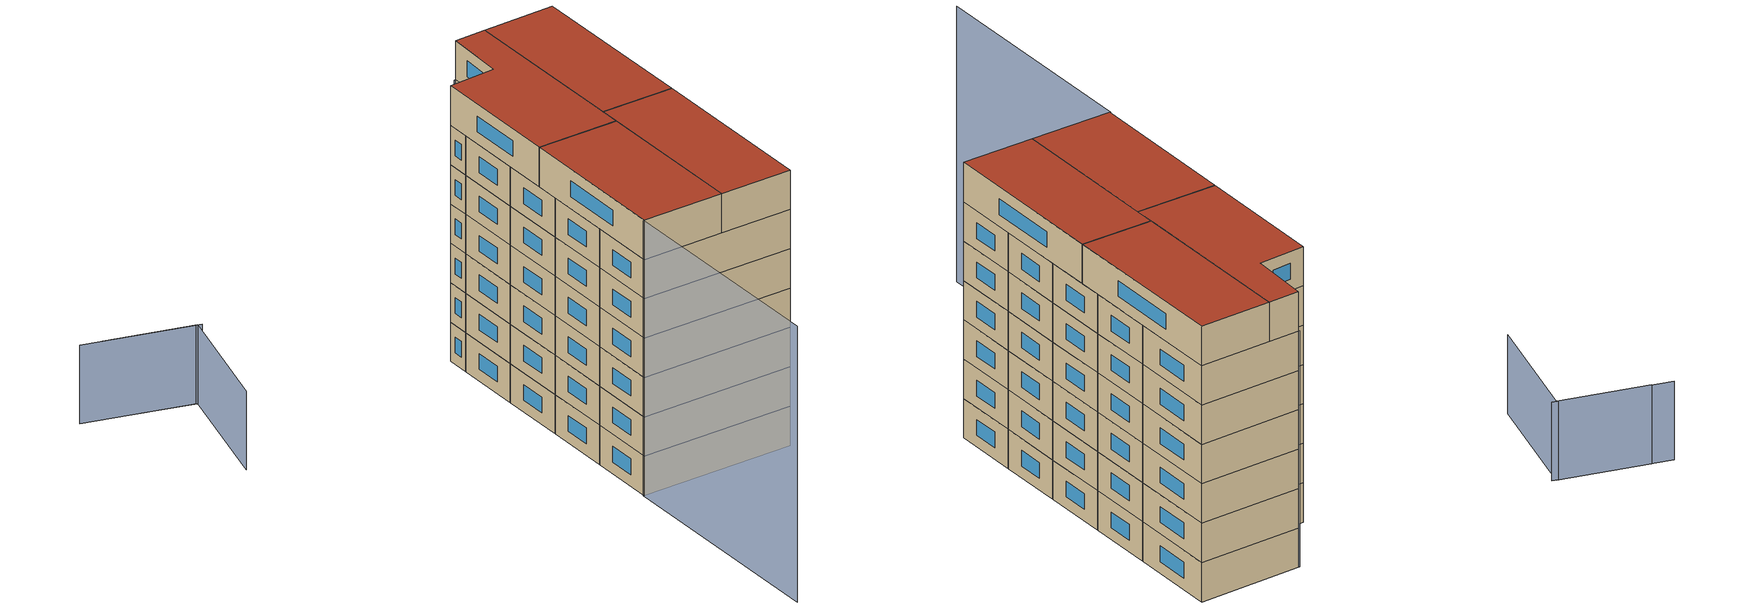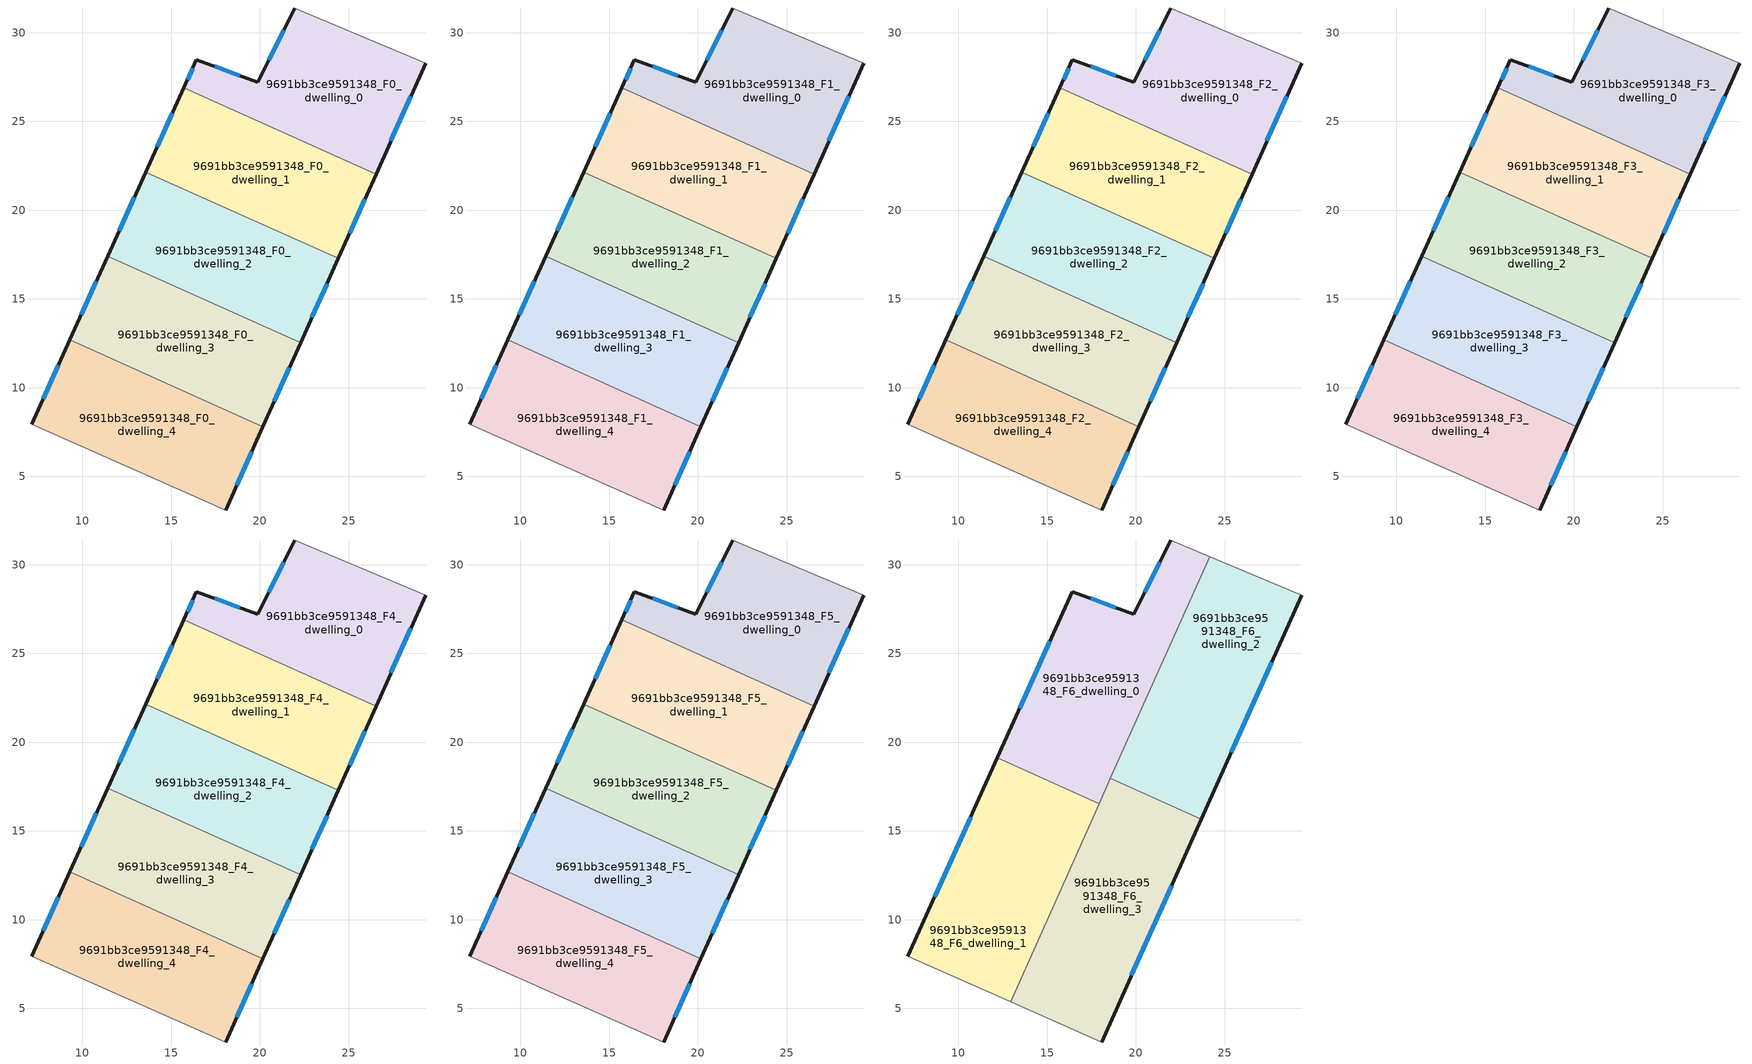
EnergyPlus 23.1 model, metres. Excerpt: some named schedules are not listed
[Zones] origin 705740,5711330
9691bb3ce9591348_F0_dwelling_0
 floor ground (EU_floor_Construction): 29.34,28.28 26.54,22.03 15.7,26.88 16.43,28.48 19.89,27.2 21.95,31.39 z0
 wall outside (EU_wall_Construction): 26.54,22.03 29.34,28.28 / 21.95,31.39 19.89,27.2 16.43,28.48 15.7,26.88 z0:3
 wall adiabatic (EU_wall_Construction): 29.34,28.28 21.95,31.39 z0:3
 wall to 9691bb3ce9591348_F0_dwelling_1 (EU_wall_Construction): 15.7,26.88 26.54,22.03 z0:3
 window (EU_Window_Construction): 27.38,23.9 28.5,26.41 / 16.21,28 15.92,27.36 / 18.85,27.58 17.46,28.1 / 21.33,30.13 20.51,28.45 z0.9:2.1
9691bb3ce9591348_F0_dwelling_1
 floor ground (EU_floor_Construction): 26.54,22.03 24.41,17.28 13.56,22.14 15.7,26.88 z0
 wall outside (EU_wall_Construction): 15.7,26.88 13.56,22.14 / 24.41,17.28 26.54,22.03 z0:3
 wall to 9691bb3ce9591348_F0_dwelling_2 (EU_wall_Construction): 13.56,22.14 24.41,17.28 z0:3
 window (EU_Window_Construction): 15.06,25.46 14.2,23.56 / 25.05,18.7 25.9,20.61 z0.9:2.1
9691bb3ce9591348_F0_dwelling_2
 floor ground (EU_floor_Construction): 24.41,17.28 22.29,12.55 11.43,17.41 13.56,22.14 z0
 wall outside (EU_wall_Construction): 13.56,22.14 11.43,17.41 / 22.29,12.55 24.41,17.28 z0:3
 wall to 9691bb3ce9591348_F0_dwelling_3 (EU_wall_Construction): 11.43,17.41 22.29,12.55 z0:3
 window (EU_Window_Construction): 12.92,20.73 12.07,18.83 / 22.93,13.96 23.78,15.87 z0.9:2.1
9691bb3ce9591348_F0_dwelling_3
 floor ground (EU_floor_Construction): 22.29,12.55 20.17,7.81 9.29,12.69 11.43,17.41 z0
 wall outside (EU_wall_Construction): 11.43,17.41 9.29,12.69 / 20.17,7.81 22.29,12.55 z0:3
 wall to 9691bb3ce9591348_F0_dwelling_4 (EU_wall_Construction): 9.29,12.69 20.17,7.81 z0:3
 window (EU_Window_Construction): 10.79,16 9.93,14.1 / 20.81,9.23 21.66,11.13 z0.9:2.1
9691bb3ce9591348_F0_dwelling_4
 floor ground (EU_floor_Construction): 20.17,7.81 18.07,3.11 7.15,7.95 9.29,12.69 z0
 wall outside (EU_wall_Construction): 18.07,3.11 20.17,7.81 / 9.29,12.69 7.15,7.95 z0:3
 wall adiabatic (EU_wall_Construction): 7.15,7.95 18.07,3.11 z0:3
 window (EU_Window_Construction): 18.7,4.52 19.54,6.41 / 8.65,11.27 7.79,9.37 z0.9:2.1
9691bb3ce9591348_F1_dwelling_0
 floor to 9691bb3ce9591348_F0_dwelling_0 (EU_floor_Construction): 29.34,28.28 26.54,22.03 15.7,26.88 16.43,28.48 19.89,27.2 21.95,31.39 z3
 wall outside (EU_wall_Construction): 26.54,22.03 29.34,28.28 / 21.95,31.39 19.89,27.2 16.43,28.48 15.7,26.88 z3:6
 wall adiabatic (EU_wall_Construction): 29.34,28.28 21.95,31.39 z3:6
 wall to 9691bb3ce9591348_F1_dwelling_1 (EU_wall_Construction): 15.7,26.88 26.54,22.03 z3:6
 window (EU_Window_Construction): 27.38,23.9 28.5,26.41 / 16.21,28 15.92,27.36 / 18.85,27.58 17.46,28.1 / 21.33,30.13 20.51,28.45 z3.9:5.1
9691bb3ce9591348_F1_dwelling_1
 floor to 9691bb3ce9591348_F0_dwelling_1 (EU_floor_Construction): 26.54,22.03 24.41,17.28 13.56,22.14 15.7,26.88 z3
 wall outside (EU_wall_Construction): 15.7,26.88 13.56,22.14 / 24.41,17.28 26.54,22.03 z3:6
 wall to 9691bb3ce9591348_F1_dwelling_2 (EU_wall_Construction): 13.56,22.14 24.41,17.28 z3:6
 window (EU_Window_Construction): 15.06,25.46 14.2,23.56 / 25.05,18.7 25.9,20.61 z3.9:5.1
9691bb3ce9591348_F1_dwelling_2
 floor to 9691bb3ce9591348_F0_dwelling_2 (EU_floor_Construction): 24.41,17.28 22.29,12.55 11.43,17.41 13.56,22.14 z3
 wall outside (EU_wall_Construction): 13.56,22.14 11.43,17.41 / 22.29,12.55 24.41,17.28 z3:6
 wall to 9691bb3ce9591348_F1_dwelling_3 (EU_wall_Construction): 11.43,17.41 22.29,12.55 z3:6
 window (EU_Window_Construction): 12.92,20.73 12.07,18.83 / 22.93,13.96 23.78,15.87 z3.9:5.1
9691bb3ce9591348_F1_dwelling_3
 floor to 9691bb3ce9591348_F0_dwelling_3 (EU_floor_Construction): 22.29,12.55 20.17,7.81 9.29,12.69 11.43,17.41 z3
 wall outside (EU_wall_Construction): 11.43,17.41 9.29,12.69 / 20.17,7.81 22.29,12.55 z3:6
 wall to 9691bb3ce9591348_F1_dwelling_4 (EU_wall_Construction): 9.29,12.69 20.17,7.81 z3:6
 window (EU_Window_Construction): 10.79,16 9.93,14.1 / 20.81,9.23 21.66,11.13 z3.9:5.1
9691bb3ce9591348_F1_dwelling_4
 floor to 9691bb3ce9591348_F0_dwelling_4 (EU_floor_Construction): 20.17,7.81 18.07,3.11 7.15,7.95 9.29,12.69 z3
 wall outside (EU_wall_Construction): 18.07,3.11 20.17,7.81 / 9.29,12.69 7.15,7.95 z3:6
 wall adiabatic (EU_wall_Construction): 7.15,7.95 18.07,3.11 z3:6
 window (EU_Window_Construction): 18.7,4.52 19.54,6.41 / 8.65,11.27 7.79,9.37 z3.9:5.1
9691bb3ce9591348_F2_dwelling_0
 floor to 9691bb3ce9591348_F1_dwelling_0 (EU_floor_Construction): 29.34,28.28 26.54,22.03 15.7,26.88 16.43,28.48 19.89,27.2 21.95,31.39 z6
 wall outside (EU_wall_Construction): 26.54,22.03 29.34,28.28 / 21.95,31.39 19.89,27.2 16.43,28.48 15.7,26.88 z6:9
 wall adiabatic (EU_wall_Construction): 29.34,28.28 21.95,31.39 z6:9
 wall to 9691bb3ce9591348_F2_dwelling_1 (EU_wall_Construction): 15.7,26.88 26.54,22.03 z6:9
 window (EU_Window_Construction): 27.38,23.9 28.5,26.41 / 16.21,28 15.92,27.36 / 18.85,27.58 17.46,28.1 / 21.33,30.13 20.51,28.45 z6.9:8.1
9691bb3ce9591348_F2_dwelling_1
 floor to 9691bb3ce9591348_F1_dwelling_1 (EU_floor_Construction): 26.54,22.03 24.41,17.28 13.56,22.14 15.7,26.88 z6
 wall outside (EU_wall_Construction): 15.7,26.88 13.56,22.14 / 24.41,17.28 26.54,22.03 z6:9
 wall to 9691bb3ce9591348_F2_dwelling_2 (EU_wall_Construction): 13.56,22.14 24.41,17.28 z6:9
 window (EU_Window_Construction): 15.06,25.46 14.2,23.56 / 25.05,18.7 25.9,20.61 z6.9:8.1
9691bb3ce9591348_F2_dwelling_2
 floor to 9691bb3ce9591348_F1_dwelling_2 (EU_floor_Construction): 24.41,17.28 22.29,12.55 11.43,17.41 13.56,22.14 z6
 wall outside (EU_wall_Construction): 13.56,22.14 11.43,17.41 / 22.29,12.55 24.41,17.28 z6:9
 wall to 9691bb3ce9591348_F2_dwelling_3 (EU_wall_Construction): 11.43,17.41 22.29,12.55 z6:9
 window (EU_Window_Construction): 12.92,20.73 12.07,18.83 / 22.93,13.96 23.78,15.87 z6.9:8.1
9691bb3ce9591348_F2_dwelling_3
 floor to 9691bb3ce9591348_F1_dwelling_3 (EU_floor_Construction): 22.29,12.55 20.17,7.81 9.29,12.69 11.43,17.41 z6
 wall outside (EU_wall_Construction): 11.43,17.41 9.29,12.69 / 20.17,7.81 22.29,12.55 z6:9
 wall to 9691bb3ce9591348_F2_dwelling_4 (EU_wall_Construction): 9.29,12.69 20.17,7.81 z6:9
 window (EU_Window_Construction): 10.79,16 9.93,14.1 / 20.81,9.23 21.66,11.13 z6.9:8.1
9691bb3ce9591348_F2_dwelling_4
 floor to 9691bb3ce9591348_F1_dwelling_4 (EU_floor_Construction): 20.17,7.81 18.07,3.11 7.15,7.95 9.29,12.69 z6
 wall outside (EU_wall_Construction): 18.07,3.11 20.17,7.81 / 9.29,12.69 7.15,7.95 z6:9
 wall adiabatic (EU_wall_Construction): 7.15,7.95 18.07,3.11 z6:9
 window (EU_Window_Construction): 18.7,4.52 19.54,6.41 / 8.65,11.27 7.79,9.37 z6.9:8.1
9691bb3ce9591348_F3_dwelling_0
 floor to 9691bb3ce9591348_F2_dwelling_0 (EU_floor_Construction): 29.34,28.28 26.54,22.03 15.7,26.88 16.43,28.48 19.89,27.2 21.95,31.39 z9
 wall outside (EU_wall_Construction): 26.54,22.03 29.34,28.28 / 21.95,31.39 19.89,27.2 16.43,28.48 15.7,26.88 z9:12
 wall adiabatic (EU_wall_Construction): 29.34,28.28 21.95,31.39 z9:12
 wall to 9691bb3ce9591348_F3_dwelling_1 (EU_wall_Construction): 15.7,26.88 26.54,22.03 z9:12
 window (EU_Window_Construction): 27.38,23.9 28.5,26.41 / 16.21,28 15.92,27.36 / 18.85,27.58 17.46,28.1 / 21.33,30.13 20.51,28.45 z9.9:11.1
9691bb3ce9591348_F3_dwelling_1
 floor to 9691bb3ce9591348_F2_dwelling_1 (EU_floor_Construction): 26.54,22.03 24.41,17.28 13.56,22.14 15.7,26.88 z9
 wall outside (EU_wall_Construction): 15.7,26.88 13.56,22.14 / 24.41,17.28 26.54,22.03 z9:12
 wall to 9691bb3ce9591348_F3_dwelling_2 (EU_wall_Construction): 13.56,22.14 24.41,17.28 z9:12
 window (EU_Window_Construction): 15.06,25.46 14.2,23.56 / 25.05,18.7 25.9,20.61 z9.9:11.1
9691bb3ce9591348_F3_dwelling_2
 floor to 9691bb3ce9591348_F2_dwelling_2 (EU_floor_Construction): 24.41,17.28 22.29,12.55 11.43,17.41 13.56,22.14 z9
 wall outside (EU_wall_Construction): 13.56,22.14 11.43,17.41 / 22.29,12.55 24.41,17.28 z9:12
 wall to 9691bb3ce9591348_F3_dwelling_3 (EU_wall_Construction): 11.43,17.41 22.29,12.55 z9:12
 window (EU_Window_Construction): 12.92,20.73 12.07,18.83 / 22.93,13.96 23.78,15.87 z9.9:11.1
9691bb3ce9591348_F3_dwelling_3
 floor to 9691bb3ce9591348_F2_dwelling_3 (EU_floor_Construction): 22.29,12.55 20.17,7.81 9.29,12.69 11.43,17.41 z9
 wall outside (EU_wall_Construction): 11.43,17.41 9.29,12.69 / 20.17,7.81 22.29,12.55 z9:12
 wall to 9691bb3ce9591348_F3_dwelling_4 (EU_wall_Construction): 9.29,12.69 20.17,7.81 z9:12
 window (EU_Window_Construction): 10.79,16 9.93,14.1 / 20.81,9.23 21.66,11.13 z9.9:11.1
9691bb3ce9591348_F3_dwelling_4
 floor to 9691bb3ce9591348_F2_dwelling_4 (EU_floor_Construction): 20.17,7.81 18.07,3.11 7.15,7.95 9.29,12.69 z9
 wall outside (EU_wall_Construction): 18.07,3.11 20.17,7.81 / 9.29,12.69 7.15,7.95 z9:12
 wall adiabatic (EU_wall_Construction): 7.15,7.95 18.07,3.11 z9:12
 window (EU_Window_Construction): 18.7,4.52 19.54,6.41 / 8.65,11.27 7.79,9.37 z9.9:11.1
9691bb3ce9591348_F4_dwelling_0
 floor to 9691bb3ce9591348_F3_dwelling_0 (EU_floor_Construction): 29.34,28.28 26.54,22.03 15.7,26.88 16.43,28.48 19.89,27.2 21.95,31.39 z12
 wall outside (EU_wall_Construction): 26.54,22.03 29.34,28.28 / 21.95,31.39 19.89,27.2 16.43,28.48 15.7,26.88 z12:15
 wall adiabatic (EU_wall_Construction): 29.34,28.28 21.95,31.39 z12:15
 wall to 9691bb3ce9591348_F4_dwelling_1 (EU_wall_Construction): 15.7,26.88 26.54,22.03 z12:15
 window (EU_Window_Construction): 27.38,23.9 28.5,26.41 / 16.21,28 15.92,27.36 / 18.85,27.58 17.46,28.1 / 21.33,30.13 20.51,28.45 z12.9:14.1
9691bb3ce9591348_F4_dwelling_1
 floor to 9691bb3ce9591348_F3_dwelling_1 (EU_floor_Construction): 26.54,22.03 24.41,17.28 13.56,22.14 15.7,26.88 z12
 wall outside (EU_wall_Construction): 15.7,26.88 13.56,22.14 / 24.41,17.28 26.54,22.03 z12:15
 wall to 9691bb3ce9591348_F4_dwelling_2 (EU_wall_Construction): 13.56,22.14 24.41,17.28 z12:15
 window (EU_Window_Construction): 15.06,25.46 14.2,23.56 / 25.05,18.7 25.9,20.61 z12.9:14.1
9691bb3ce9591348_F4_dwelling_2
 floor to 9691bb3ce9591348_F3_dwelling_2 (EU_floor_Construction): 24.41,17.28 22.29,12.55 11.43,17.41 13.56,22.14 z12
 wall outside (EU_wall_Construction): 13.56,22.14 11.43,17.41 / 22.29,12.55 24.41,17.28 z12:15
 wall to 9691bb3ce9591348_F4_dwelling_3 (EU_wall_Construction): 11.43,17.41 22.29,12.55 z12:15
 window (EU_Window_Construction): 12.92,20.73 12.07,18.83 / 22.93,13.96 23.78,15.87 z12.9:14.1
9691bb3ce9591348_F4_dwelling_3
 floor to 9691bb3ce9591348_F3_dwelling_3 (EU_floor_Construction): 22.29,12.55 20.17,7.81 9.29,12.69 11.43,17.41 z12
 wall outside (EU_wall_Construction): 11.43,17.41 9.29,12.69 / 20.17,7.81 22.29,12.55 z12:15
 wall to 9691bb3ce9591348_F4_dwelling_4 (EU_wall_Construction): 9.29,12.69 20.17,7.81 z12:15
 window (EU_Window_Construction): 10.79,16 9.93,14.1 / 20.81,9.23 21.66,11.13 z12.9:14.1
9691bb3ce9591348_F4_dwelling_4
 floor to 9691bb3ce9591348_F3_dwelling_4 (EU_floor_Construction): 20.17,7.81 18.07,3.11 7.15,7.95 9.29,12.69 z12
 wall outside (EU_wall_Construction): 18.07,3.11 20.17,7.81 / 9.29,12.69 7.15,7.95 z12:15
 wall adiabatic (EU_wall_Construction): 7.15,7.95 18.07,3.11 z12:15
 window (EU_Window_Construction): 18.7,4.52 19.54,6.41 / 8.65,11.27 7.79,9.37 z12.9:14.1
9691bb3ce9591348_F5_dwelling_0
 floor to 9691bb3ce9591348_F4_dwelling_0 (EU_floor_Construction): 29.34,28.28 26.54,22.03 15.7,26.88 16.43,28.48 19.89,27.2 21.95,31.39 z15
 wall outside (EU_wall_Construction): 26.54,22.03 29.34,28.28 / 21.95,31.39 19.89,27.2 16.43,28.48 15.7,26.88 z15:18
 wall adiabatic (EU_wall_Construction): 29.34,28.28 21.95,31.39 z15:18
 wall to 9691bb3ce9591348_F5_dwelling_1 (EU_wall_Construction): 15.7,26.88 26.54,22.03 z15:18
 window (EU_Window_Construction): 27.38,23.9 28.5,26.41 / 16.21,28 15.92,27.36 / 18.85,27.58 17.46,28.1 / 21.33,30.13 20.51,28.45 z15.9:17.1
9691bb3ce9591348_F5_dwelling_1
 floor to 9691bb3ce9591348_F4_dwelling_1 (EU_floor_Construction): 26.54,22.03 24.41,17.28 13.56,22.14 15.7,26.88 z15
 wall outside (EU_wall_Construction): 15.7,26.88 13.56,22.14 / 24.41,17.28 26.54,22.03 z15:18
 wall to 9691bb3ce9591348_F5_dwelling_2 (EU_wall_Construction): 13.56,22.14 24.41,17.28 z15:18
 window (EU_Window_Construction): 15.06,25.46 14.2,23.56 / 25.05,18.7 25.9,20.61 z15.9:17.1
9691bb3ce9591348_F5_dwelling_2
 floor to 9691bb3ce9591348_F4_dwelling_2 (EU_floor_Construction): 24.41,17.28 22.29,12.55 11.43,17.41 13.56,22.14 z15
 wall outside (EU_wall_Construction): 13.56,22.14 11.43,17.41 / 22.29,12.55 24.41,17.28 z15:18
 wall to 9691bb3ce9591348_F5_dwelling_3 (EU_wall_Construction): 11.43,17.41 22.29,12.55 z15:18
 window (EU_Window_Construction): 12.92,20.73 12.07,18.83 / 22.93,13.96 23.78,15.87 z15.9:17.1
9691bb3ce9591348_F5_dwelling_3
 floor to 9691bb3ce9591348_F4_dwelling_3 (EU_floor_Construction): 22.29,12.55 20.17,7.81 9.29,12.69 11.43,17.41 z15
 wall outside (EU_wall_Construction): 11.43,17.41 9.29,12.69 / 20.17,7.81 22.29,12.55 z15:18
 wall to 9691bb3ce9591348_F5_dwelling_4 (EU_wall_Construction): 9.29,12.69 20.17,7.81 z15:18
 window (EU_Window_Construction): 10.79,16 9.93,14.1 / 20.81,9.23 21.66,11.13 z15.9:17.1
9691bb3ce9591348_F5_dwelling_4
 floor to 9691bb3ce9591348_F4_dwelling_4 (EU_floor_Construction): 20.17,7.81 18.07,3.11 7.15,7.95 9.29,12.69 z15
 wall outside (EU_wall_Construction): 18.07,3.11 20.17,7.81 / 9.29,12.69 7.15,7.95 z15:18
 wall adiabatic (EU_wall_Construction): 7.15,7.95 18.07,3.11 z15:18
 window (EU_Window_Construction): 18.7,4.52 19.54,6.41 / 8.65,11.27 7.79,9.37 z15.9:17.1
9691bb3ce9591348_F6_dwelling_0
 floor to 9691bb3ce9591348_F5_dwelling_1 (EU_floor_Construction): 21.42,24.32 19.29,19.58 13.56,22.14 15.7,26.88 z18
 floor to 9691bb3ce9591348_F5_dwelling_0 (EU_floor_Construction): 24.16,30.46 21.42,24.32 15.7,26.88 16.43,28.48 19.89,27.2 21.95,31.39 z18
 floor to 9691bb3ce9591348_F5_dwelling_2 (EU_floor_Construction): 19.29,19.58 17.93,16.54 12.19,19.11 13.56,22.14 z18
 wall outside (EU_wall_Construction): 21.95,31.39 19.89,27.2 16.43,28.48 12.19,19.11 z18:21
 wall adiabatic (EU_wall_Construction): 24.16,30.46 21.95,31.39 z18:21
 wall to 9691bb3ce9591348_F6_dwelling_1 (EU_wall_Construction): 12.19,19.11 17.93,16.54 z18:21
 wall to 9691bb3ce9591348_F6_dwelling_2 (EU_wall_Construction): 18.57,17.95 24.16,30.46 z18:21
 wall to 9691bb3ce9591348_F6_dwelling_3 (EU_wall_Construction): 17.93,16.54 18.57,17.95 z18:21
 window (EU_Window_Construction): 21.33,30.13 20.51,28.45 / 15.16,25.68 13.46,21.92 / 18.85,27.58 17.46,28.1 z18.9:20.1
 roof outside (EU_roof_Construction): 17.93,16.54 24.16,30.46 21.95,31.39 19.89,27.2 16.43,28.48 12.19,19.11 z21
9691bb3ce9591348_F6_dwelling_1
 floor to 9691bb3ce9591348_F5_dwelling_4 (EU_floor_Construction): 15.05,10.11 12.94,5.38 7.15,7.95 9.29,12.69 z18
 floor to 9691bb3ce9591348_F5_dwelling_3 (EU_floor_Construction): 17.17,14.84 15.05,10.11 9.29,12.69 11.43,17.41 z18
 floor to 9691bb3ce9591348_F5_dwelling_2 (EU_floor_Construction): 17.93,16.54 17.17,14.84 11.43,17.41 12.19,19.11 z18
 wall outside (EU_wall_Construction): 12.19,19.11 7.15,7.95 z18:21
 wall adiabatic (EU_wall_Construction): 7.15,7.95 12.94,5.38 z18:21
 wall to 9691bb3ce9591348_F6_dwelling_3 (EU_wall_Construction): 12.94,5.38 17.93,16.54 z18:21
 window (EU_Window_Construction): 10.68,15.77 8.66,11.29 z18.9:20.1
 roof outside (EU_roof_Construction): 12.94,5.38 17.93,16.54 12.19,19.11 7.15,7.95 z21
9691bb3ce9591348_F6_dwelling_2
 floor to 9691bb3ce9591348_F5_dwelling_0 (EU_floor_Construction): 29.34,28.28 26.54,22.03 21.42,24.32 24.16,30.46 z18
 floor to 9691bb3ce9591348_F5_dwelling_1 (EU_floor_Construction): 26.54,22.03 24.41,17.28 19.29,19.58 21.42,24.32 z18
 floor to 9691bb3ce9591348_F5_dwelling_2 (EU_floor_Construction): 24.41,17.28 23.69,15.66 18.57,17.95 19.29,19.58 z18
 wall outside (EU_wall_Construction): 23.69,15.66 29.34,28.28 z18:21
 wall to 9691bb3ce9591348_F6_dwelling_3 (EU_wall_Construction): 18.57,17.95 23.69,15.66 z18:21
 wall adiabatic (EU_wall_Construction): 29.34,28.28 24.16,30.46 z18:21
 window (EU_Window_Construction): 25.38,19.44 27.65,24.5 z18.9:20.1
 roof outside (EU_roof_Construction): 23.69,15.66 29.34,28.28 24.16,30.46 18.57,17.95 z21
9691bb3ce9591348_F6_dwelling_3
 floor to 9691bb3ce9591348_F5_dwelling_2 (EU_floor_Construction): 23.69,15.66 22.29,12.55 17.17,14.84 18.57,17.95 z18
 floor to 9691bb3ce9591348_F5_dwelling_4 (EU_floor_Construction): 20.17,7.81 18.07,3.11 12.94,5.38 15.05,10.11 z18
 floor to 9691bb3ce9591348_F5_dwelling_3 (EU_floor_Construction): 22.29,12.55 20.17,7.81 15.05,10.11 17.17,14.84 z18
 wall outside (EU_wall_Construction): 18.07,3.11 23.69,15.66 z18:21
 wall adiabatic (EU_wall_Construction): 12.94,5.38 18.07,3.11 z18:21
 window (EU_Window_Construction): 19.75,6.87 22,11.9 z18.9:20.1
 roof outside (EU_roof_Construction): 18.07,3.11 23.69,15.66 18.57,17.95 12.94,5.38 z21
shading: -0.18,-8.29 7.14,8.02 / 7.14,8.02 18.07,3.11 z0:21; -2.35,44.32 2.83,40.01 / 2.83,40.01 -3.36,32.57 / 3.07,39.81 -3.59,45.35 z0:6; 29.25,28.08 21.84,31.44 z0:18
[Building]
EU S2 Campaign: North Axis=0; Terrain=City; Solar Distribution=FullExterior
[Site:Location]
London: Latitude=51.5; Longitude=-0.5; Time Zone=0; Elevation=25
[SizingPeriod:WeatherFileDays]
AnnualSizingPeriod: Begin Month=1; Begin Day of Month=1; End Month=12; End Day of Month=31; Day of Week for Start Day=Monday; Use Weather File Daylight Saving Period=No; Use Weather File Rain and Snow Indicators=No
[MATERIAL]
EU_InternalMass_Material: Roughness=MediumRough; Thickness=0.1; Conductivity=1; Density=1800; Specific Heat=900; Thermal Absorptance=0.9; Solar Absorptance=0.7; Visible Absorptance=0.7
[MATERIAL:NOMASS] Roughness=MediumRough; Thermal Absorptance=0.9; Solar Absorptance=0.7; Visible Absorptance=0.7
Name | Thermal Resistance
EU_wall_NoMass | 1.04674
EU_roof_NoMass | 4.32442
EU_floor_NoMass | 2.04616
[WINDOWMATERIAL:SIMPLEGLAZINGSYSTEM]
EU_Window_SimpleGlazing: UFactor=4.25843; Solar Heat Gain Coefficient=0.85; Visible Transmittance=0.85
[CONSTRUCTION]
EU_wall_Construction: EU_wall_NoMass
EU_roof_Construction: EU_roof_NoMass
EU_floor_Construction: EU_floor_NoMass
EU_Window_Construction: EU_Window_SimpleGlazing
EU_InternalMass_Construction: EU_InternalMass_Material
[ZONE] Type=1; Multiplier=1; Ceiling Height=autocalculate; Floor Area=autocalculate; Part of Total Floor Area=Yes
Name | Volume
9691bb3ce9591348_F0_dwelling_0; 9691bb3ce9591348_F1_dwelling_0; 9691bb3ce9591348_F2_dwelling_0; 9691bb3ce9591348_F3_dwelling_0; 9691bb3ce9591348_F4_dwelling_0; 9691bb3ce9591348_F5_dwelling_0 | 185.322
9691bb3ce9591348_F6_dwelling_0 | 231.649
9691bb3ce9591348_F0_dwelling_1; 9691bb3ce9591348_F1_dwelling_1; 9691bb3ce9591348_F2_dwelling_1; 9691bb3ce9591348_F3_dwelling_1; 9691bb3ce9591348_F4_dwelling_1; 9691bb3ce9591348_F5_dwelling_1 | 185.325
9691bb3ce9591348_F6_dwelling_1 | 231.658
9691bb3ce9591348_F0_dwelling_2; 9691bb3ce9591348_F1_dwelling_2; 9691bb3ce9591348_F2_dwelling_2; 9691bb3ce9591348_F3_dwelling_2; 9691bb3ce9591348_F4_dwelling_2; 9691bb3ce9591348_F5_dwelling_2 | 185.293
9691bb3ce9591348_F6_dwelling_2 | 231.632
9691bb3ce9591348_F0_dwelling_3; 9691bb3ce9591348_F1_dwelling_3; 9691bb3ce9591348_F2_dwelling_3; 9691bb3ce9591348_F3_dwelling_3; 9691bb3ce9591348_F4_dwelling_3; 9691bb3ce9591348_F5_dwelling_3 | 185.311
9691bb3ce9591348_F6_dwelling_3 | 231.635
9691bb3ce9591348_F0_dwelling_4; 9691bb3ce9591348_F1_dwelling_4; 9691bb3ce9591348_F2_dwelling_4; 9691bb3ce9591348_F3_dwelling_4; 9691bb3ce9591348_F4_dwelling_4; 9691bb3ce9591348_F5_dwelling_4 | 185.312
[INTERNALMASS] Construction=EU_InternalMass_Construction
Name | Zone or ZoneList | Surface Area
9691bb3ce9591348_F0_dwelling_0_EU_InternalMass | 9691bb3ce9591348_F0_dwelling_0 | 61.7739
9691bb3ce9591348_F0_dwelling_1_EU_InternalMass | 9691bb3ce9591348_F0_dwelling_1 | 61.775
9691bb3ce9591348_F0_dwelling_2_EU_InternalMass | 9691bb3ce9591348_F0_dwelling_2 | 61.7643
9691bb3ce9591348_F0_dwelling_3_EU_InternalMass | 9691bb3ce9591348_F0_dwelling_3 | 61.7703
9691bb3ce9591348_F0_dwelling_4_EU_InternalMass | 9691bb3ce9591348_F0_dwelling_4 | 61.7706
9691bb3ce9591348_F1_dwelling_0_EU_InternalMass | 9691bb3ce9591348_F1_dwelling_0 | 61.7739
9691bb3ce9591348_F1_dwelling_1_EU_InternalMass | 9691bb3ce9591348_F1_dwelling_1 | 61.775
9691bb3ce9591348_F1_dwelling_2_EU_InternalMass | 9691bb3ce9591348_F1_dwelling_2 | 61.7643
9691bb3ce9591348_F1_dwelling_3_EU_InternalMass | 9691bb3ce9591348_F1_dwelling_3 | 61.7703
9691bb3ce9591348_F1_dwelling_4_EU_InternalMass | 9691bb3ce9591348_F1_dwelling_4 | 61.7706
9691bb3ce9591348_F2_dwelling_0_EU_InternalMass | 9691bb3ce9591348_F2_dwelling_0 | 61.7739
9691bb3ce9591348_F2_dwelling_1_EU_InternalMass | 9691bb3ce9591348_F2_dwelling_1 | 61.775
9691bb3ce9591348_F2_dwelling_2_EU_InternalMass | 9691bb3ce9591348_F2_dwelling_2 | 61.7643
9691bb3ce9591348_F2_dwelling_3_EU_InternalMass | 9691bb3ce9591348_F2_dwelling_3 | 61.7703
9691bb3ce9591348_F2_dwelling_4_EU_InternalMass | 9691bb3ce9591348_F2_dwelling_4 | 61.7706
9691bb3ce9591348_F3_dwelling_0_EU_InternalMass | 9691bb3ce9591348_F3_dwelling_0 | 61.7739
9691bb3ce9591348_F3_dwelling_1_EU_InternalMass | 9691bb3ce9591348_F3_dwelling_1 | 61.775
9691bb3ce9591348_F3_dwelling_2_EU_InternalMass | 9691bb3ce9591348_F3_dwelling_2 | 61.7643
9691bb3ce9591348_F3_dwelling_3_EU_InternalMass | 9691bb3ce9591348_F3_dwelling_3 | 61.7703
9691bb3ce9591348_F3_dwelling_4_EU_InternalMass | 9691bb3ce9591348_F3_dwelling_4 | 61.7706
9691bb3ce9591348_F4_dwelling_0_EU_InternalMass | 9691bb3ce9591348_F4_dwelling_0 | 61.7739
9691bb3ce9591348_F4_dwelling_1_EU_InternalMass | 9691bb3ce9591348_F4_dwelling_1 | 61.775
9691bb3ce9591348_F4_dwelling_2_EU_InternalMass | 9691bb3ce9591348_F4_dwelling_2 | 61.7643
9691bb3ce9591348_F4_dwelling_3_EU_InternalMass | 9691bb3ce9591348_F4_dwelling_3 | 61.7703
9691bb3ce9591348_F4_dwelling_4_EU_InternalMass | 9691bb3ce9591348_F4_dwelling_4 | 61.7706
9691bb3ce9591348_F5_dwelling_0_EU_InternalMass | 9691bb3ce9591348_F5_dwelling_0 | 61.7739
9691bb3ce9591348_F5_dwelling_1_EU_InternalMass | 9691bb3ce9591348_F5_dwelling_1 | 61.775
9691bb3ce9591348_F5_dwelling_2_EU_InternalMass | 9691bb3ce9591348_F5_dwelling_2 | 61.7643
9691bb3ce9591348_F5_dwelling_3_EU_InternalMass | 9691bb3ce9591348_F5_dwelling_3 | 61.7703
9691bb3ce9591348_F5_dwelling_4_EU_InternalMass | 9691bb3ce9591348_F5_dwelling_4 | 61.7706
9691bb3ce9591348_F6_dwelling_0_EU_InternalMass | 9691bb3ce9591348_F6_dwelling_0 | 77.216
9691bb3ce9591348_F6_dwelling_1_EU_InternalMass | 9691bb3ce9591348_F6_dwelling_1 | 77.2195
9691bb3ce9591348_F6_dwelling_2_EU_InternalMass | 9691bb3ce9591348_F6_dwelling_2 | 77.2107
9691bb3ce9591348_F6_dwelling_3_EU_InternalMass | 9691bb3ce9591348_F6_dwelling_3 | 77.2108
[OTHEREQUIPMENT] Fuel Type=Electricity; Design Level Calculation Method=Watts/Area; Power per Zone Floor Area=1; Fraction Latent=0; Fraction Radiant=0; Fraction Lost=0; Carbon Dioxide Generation Rate=0; EndUse Subcategory=EU_Step8_InternalGains
Name | Zone or ZoneList or Space or SpaceList | Schedule
EU_Step8_InternalGain_9691bb3ce9591348_F0_dwelling_0_f000 | 9691bb3ce9591348_F0_dwelling_0 | EU_Step8_GainSchedule_9691bb3ce9591348_F0_dwelling_0_f000
EU_Step8_InternalGain_9691bb3ce9591348_F0_dwelling_1_f000 | 9691bb3ce9591348_F0_dwelling_1 | EU_Step8_GainSchedule_9691bb3ce9591348_F0_dwelling_1_f000
EU_Step8_InternalGain_9691bb3ce9591348_F0_dwelling_2_f000 | 9691bb3ce9591348_F0_dwelling_2 | EU_Step8_GainSchedule_9691bb3ce9591348_F0_dwelling_2_f000
EU_Step8_InternalGain_9691bb3ce9591348_F0_dwelling_3_f000 | 9691bb3ce9591348_F0_dwelling_3 | EU_Step8_GainSchedule_9691bb3ce9591348_F0_dwelling_3_f000
EU_Step8_InternalGain_9691bb3ce9591348_F0_dwelling_4_f000 | 9691bb3ce9591348_F0_dwelling_4 | EU_Step8_GainSchedule_9691bb3ce9591348_F0_dwelling_4_f000
EU_Step8_InternalGain_9691bb3ce9591348_F1_dwelling_0_f000 | 9691bb3ce9591348_F1_dwelling_0 | EU_Step8_GainSchedule_9691bb3ce9591348_F1_dwelling_0_f000
EU_Step8_InternalGain_9691bb3ce9591348_F1_dwelling_1_f000 | 9691bb3ce9591348_F1_dwelling_1 | EU_Step8_GainSchedule_9691bb3ce9591348_F1_dwelling_1_f000
EU_Step8_InternalGain_9691bb3ce9591348_F1_dwelling_2_f000 | 9691bb3ce9591348_F1_dwelling_2 | EU_Step8_GainSchedule_9691bb3ce9591348_F1_dwelling_2_f000
EU_Step8_InternalGain_9691bb3ce9591348_F1_dwelling_3_f000 | 9691bb3ce9591348_F1_dwelling_3 | EU_Step8_GainSchedule_9691bb3ce9591348_F1_dwelling_3_f000
EU_Step8_InternalGain_9691bb3ce9591348_F1_dwelling_4_f000 | 9691bb3ce9591348_F1_dwelling_4 | EU_Step8_GainSchedule_9691bb3ce9591348_F1_dwelling_4_f000
EU_Step8_InternalGain_9691bb3ce9591348_F2_dwelling_0_f000 | 9691bb3ce9591348_F2_dwelling_0 | EU_Step8_GainSchedule_9691bb3ce9591348_F2_dwelling_0_f000
EU_Step8_InternalGain_9691bb3ce9591348_F2_dwelling_1_f000 | 9691bb3ce9591348_F2_dwelling_1 | EU_Step8_GainSchedule_9691bb3ce9591348_F2_dwelling_1_f000
EU_Step8_InternalGain_9691bb3ce9591348_F2_dwelling_2_f000 | 9691bb3ce9591348_F2_dwelling_2 | EU_Step8_GainSchedule_9691bb3ce9591348_F2_dwelling_2_f000
EU_Step8_InternalGain_9691bb3ce9591348_F2_dwelling_3_f000 | 9691bb3ce9591348_F2_dwelling_3 | EU_Step8_GainSchedule_9691bb3ce9591348_F2_dwelling_3_f000
EU_Step8_InternalGain_9691bb3ce9591348_F2_dwelling_4_f000 | 9691bb3ce9591348_F2_dwelling_4 | EU_Step8_GainSchedule_9691bb3ce9591348_F2_dwelling_4_f000
EU_Step8_InternalGain_9691bb3ce9591348_F3_dwelling_0_f000 | 9691bb3ce9591348_F3_dwelling_0 | EU_Step8_GainSchedule_9691bb3ce9591348_F3_dwelling_0_f000
EU_Step8_InternalGain_9691bb3ce9591348_F3_dwelling_1_f000 | 9691bb3ce9591348_F3_dwelling_1 | EU_Step8_GainSchedule_9691bb3ce9591348_F3_dwelling_1_f000
EU_Step8_InternalGain_9691bb3ce9591348_F3_dwelling_2_f000 | 9691bb3ce9591348_F3_dwelling_2 | EU_Step8_GainSchedule_9691bb3ce9591348_F3_dwelling_2_f000
EU_Step8_InternalGain_9691bb3ce9591348_F3_dwelling_3_f000 | 9691bb3ce9591348_F3_dwelling_3 | EU_Step8_GainSchedule_9691bb3ce9591348_F3_dwelling_3_f000
EU_Step8_InternalGain_9691bb3ce9591348_F3_dwelling_4_f000 | 9691bb3ce9591348_F3_dwelling_4 | EU_Step8_GainSchedule_9691bb3ce9591348_F3_dwelling_4_f000
EU_Step8_InternalGain_9691bb3ce9591348_F4_dwelling_0_f000 | 9691bb3ce9591348_F4_dwelling_0 | EU_Step8_GainSchedule_9691bb3ce9591348_F4_dwelling_0_f000
EU_Step8_InternalGain_9691bb3ce9591348_F4_dwelling_1_f000 | 9691bb3ce9591348_F4_dwelling_1 | EU_Step8_GainSchedule_9691bb3ce9591348_F4_dwelling_1_f000
EU_Step8_InternalGain_9691bb3ce9591348_F4_dwelling_2_f000 | 9691bb3ce9591348_F4_dwelling_2 | EU_Step8_GainSchedule_9691bb3ce9591348_F4_dwelling_2_f000
EU_Step8_InternalGain_9691bb3ce9591348_F4_dwelling_3_f000 | 9691bb3ce9591348_F4_dwelling_3 | EU_Step8_GainSchedule_9691bb3ce9591348_F4_dwelling_3_f000
EU_Step8_InternalGain_9691bb3ce9591348_F4_dwelling_4_f000 | 9691bb3ce9591348_F4_dwelling_4 | EU_Step8_GainSchedule_9691bb3ce9591348_F4_dwelling_4_f000
EU_Step8_InternalGain_9691bb3ce9591348_F5_dwelling_0_f000 | 9691bb3ce9591348_F5_dwelling_0 | EU_Step8_GainSchedule_9691bb3ce9591348_F5_dwelling_0_f000
EU_Step8_InternalGain_9691bb3ce9591348_F5_dwelling_1_f000 | 9691bb3ce9591348_F5_dwelling_1 | EU_Step8_GainSchedule_9691bb3ce9591348_F5_dwelling_1_f000
EU_Step8_InternalGain_9691bb3ce9591348_F5_dwelling_2_f000 | 9691bb3ce9591348_F5_dwelling_2 | EU_Step8_GainSchedule_9691bb3ce9591348_F5_dwelling_2_f000
EU_Step8_InternalGain_9691bb3ce9591348_F5_dwelling_3_f000 | 9691bb3ce9591348_F5_dwelling_3 | EU_Step8_GainSchedule_9691bb3ce9591348_F5_dwelling_3_f000
EU_Step8_InternalGain_9691bb3ce9591348_F5_dwelling_4_f000 | 9691bb3ce9591348_F5_dwelling_4 | EU_Step8_GainSchedule_9691bb3ce9591348_F5_dwelling_4_f000
EU_Step8_InternalGain_9691bb3ce9591348_F6_dwelling_0_f000 | 9691bb3ce9591348_F6_dwelling_0 | EU_Step8_GainSchedule_9691bb3ce9591348_F6_dwelling_0_f000
EU_Step8_InternalGain_9691bb3ce9591348_F6_dwelling_1_f000 | 9691bb3ce9591348_F6_dwelling_1 | EU_Step8_GainSchedule_9691bb3ce9591348_F6_dwelling_1_f000
EU_Step8_InternalGain_9691bb3ce9591348_F6_dwelling_2_f000 | 9691bb3ce9591348_F6_dwelling_2 | EU_Step8_GainSchedule_9691bb3ce9591348_F6_dwelling_2_f000
EU_Step8_InternalGain_9691bb3ce9591348_F6_dwelling_3_f000 | 9691bb3ce9591348_F6_dwelling_3 | EU_Step8_GainSchedule_9691bb3ce9591348_F6_dwelling_3_f000
[ZONEVENTILATION:DESIGNFLOWRATE] Schedule=EU_AlwaysOn; Design Flow Rate Calculation Method=AirChanges/Hour; Air Changes per Hour=0.488719; Ventilation Type=Natural; Fan Pressure Rise=0; Fan Total Efficiency=1; Constant Term Coefficient=1; Temperature Term Coefficient=0; Velocity Term Coefficient=0; Velocity Squared Term Coefficient=0; Minimum Indoor Temperature=-100; Maximum Indoor Temperature=100; Delta Temperature=-100; Minimum Outdoor Temperature=-100; Maximum Outdoor Temperature=100; Maximum Wind Speed=40
Name | Zone or ZoneList or Space or SpaceList
EU_ConstantAir_9691bb3ce9591348_F0_dwelling_0 | 9691bb3ce9591348_F0_dwelling_0
EU_ConstantAir_9691bb3ce9591348_F0_dwelling_1 | 9691bb3ce9591348_F0_dwelling_1
EU_ConstantAir_9691bb3ce9591348_F0_dwelling_2 | 9691bb3ce9591348_F0_dwelling_2
EU_ConstantAir_9691bb3ce9591348_F0_dwelling_3 | 9691bb3ce9591348_F0_dwelling_3
EU_ConstantAir_9691bb3ce9591348_F0_dwelling_4 | 9691bb3ce9591348_F0_dwelling_4
EU_ConstantAir_9691bb3ce9591348_F1_dwelling_0 | 9691bb3ce9591348_F1_dwelling_0
EU_ConstantAir_9691bb3ce9591348_F1_dwelling_1 | 9691bb3ce9591348_F1_dwelling_1
EU_ConstantAir_9691bb3ce9591348_F1_dwelling_2 | 9691bb3ce9591348_F1_dwelling_2
EU_ConstantAir_9691bb3ce9591348_F1_dwelling_3 | 9691bb3ce9591348_F1_dwelling_3
EU_ConstantAir_9691bb3ce9591348_F1_dwelling_4 | 9691bb3ce9591348_F1_dwelling_4
EU_ConstantAir_9691bb3ce9591348_F2_dwelling_0 | 9691bb3ce9591348_F2_dwelling_0
EU_ConstantAir_9691bb3ce9591348_F2_dwelling_1 | 9691bb3ce9591348_F2_dwelling_1
EU_ConstantAir_9691bb3ce9591348_F2_dwelling_2 | 9691bb3ce9591348_F2_dwelling_2
EU_ConstantAir_9691bb3ce9591348_F2_dwelling_3 | 9691bb3ce9591348_F2_dwelling_3
EU_ConstantAir_9691bb3ce9591348_F2_dwelling_4 | 9691bb3ce9591348_F2_dwelling_4
EU_ConstantAir_9691bb3ce9591348_F3_dwelling_0 | 9691bb3ce9591348_F3_dwelling_0
EU_ConstantAir_9691bb3ce9591348_F3_dwelling_1 | 9691bb3ce9591348_F3_dwelling_1
EU_ConstantAir_9691bb3ce9591348_F3_dwelling_2 | 9691bb3ce9591348_F3_dwelling_2
EU_ConstantAir_9691bb3ce9591348_F3_dwelling_3 | 9691bb3ce9591348_F3_dwelling_3
EU_ConstantAir_9691bb3ce9591348_F3_dwelling_4 | 9691bb3ce9591348_F3_dwelling_4
EU_ConstantAir_9691bb3ce9591348_F4_dwelling_0 | 9691bb3ce9591348_F4_dwelling_0
EU_ConstantAir_9691bb3ce9591348_F4_dwelling_1 | 9691bb3ce9591348_F4_dwelling_1
EU_ConstantAir_9691bb3ce9591348_F4_dwelling_2 | 9691bb3ce9591348_F4_dwelling_2
EU_ConstantAir_9691bb3ce9591348_F4_dwelling_3 | 9691bb3ce9591348_F4_dwelling_3
EU_ConstantAir_9691bb3ce9591348_F4_dwelling_4 | 9691bb3ce9591348_F4_dwelling_4
EU_ConstantAir_9691bb3ce9591348_F5_dwelling_0 | 9691bb3ce9591348_F5_dwelling_0
EU_ConstantAir_9691bb3ce9591348_F5_dwelling_1 | 9691bb3ce9591348_F5_dwelling_1
EU_ConstantAir_9691bb3ce9591348_F5_dwelling_2 | 9691bb3ce9591348_F5_dwelling_2
EU_ConstantAir_9691bb3ce9591348_F5_dwelling_3 | 9691bb3ce9591348_F5_dwelling_3
EU_ConstantAir_9691bb3ce9591348_F5_dwelling_4 | 9691bb3ce9591348_F5_dwelling_4
EU_ConstantAir_9691bb3ce9591348_F6_dwelling_0 | 9691bb3ce9591348_F6_dwelling_0
EU_ConstantAir_9691bb3ce9591348_F6_dwelling_1 | 9691bb3ce9591348_F6_dwelling_1
EU_ConstantAir_9691bb3ce9591348_F6_dwelling_2 | 9691bb3ce9591348_F6_dwelling_2
EU_ConstantAir_9691bb3ce9591348_F6_dwelling_3 | 9691bb3ce9591348_F6_dwelling_3
[HVACTEMPLATE:THERMOSTAT] Constant Heating Setpoint=20; Constant Cooling Setpoint=50
EU_HeatOnly_9691bb3ce9591348_F0_dwelling_0; EU_HeatOnly_9691bb3ce9591348_F0_dwelling_1; EU_HeatOnly_9691bb3ce9591348_F0_dwelling_2; EU_HeatOnly_9691bb3ce9591348_F0_dwelling_3; EU_HeatOnly_9691bb3ce9591348_F0_dwelling_4; EU_HeatOnly_9691bb3ce9591348_F1_dwelling_0; EU_HeatOnly_9691bb3ce9591348_F1_dwelling_1; EU_HeatOnly_9691bb3ce9591348_F1_dwelling_2; EU_HeatOnly_9691bb3ce9591348_F1_dwelling_3; EU_HeatOnly_9691bb3ce9591348_F1_dwelling_4; EU_HeatOnly_9691bb3ce9591348_F2_dwelling_0; EU_HeatOnly_9691bb3ce9591348_F2_dwelling_1; EU_HeatOnly_9691bb3ce9591348_F2_dwelling_2; EU_HeatOnly_9691bb3ce9591348_F2_dwelling_3; EU_HeatOnly_9691bb3ce9591348_F2_dwelling_4; EU_HeatOnly_9691bb3ce9591348_F3_dwelling_0; EU_HeatOnly_9691bb3ce9591348_F3_dwelling_1; EU_HeatOnly_9691bb3ce9591348_F3_dwelling_2; EU_HeatOnly_9691bb3ce9591348_F3_dwelling_3; EU_HeatOnly_9691bb3ce9591348_F3_dwelling_4; EU_HeatOnly_9691bb3ce9591348_F4_dwelling_0; EU_HeatOnly_9691bb3ce9591348_F4_dwelling_1; EU_HeatOnly_9691bb3ce9591348_F4_dwelling_2; EU_HeatOnly_9691bb3ce9591348_F4_dwelling_3; EU_HeatOnly_9691bb3ce9591348_F4_dwelling_4; EU_HeatOnly_9691bb3ce9591348_F5_dwelling_0; EU_HeatOnly_9691bb3ce9591348_F5_dwelling_1; EU_HeatOnly_9691bb3ce9591348_F5_dwelling_2; EU_HeatOnly_9691bb3ce9591348_F5_dwelling_3; EU_HeatOnly_9691bb3ce9591348_F5_dwelling_4; EU_HeatOnly_9691bb3ce9591348_F6_dwelling_0; EU_HeatOnly_9691bb3ce9591348_F6_dwelling_1; EU_HeatOnly_9691bb3ce9591348_F6_dwelling_2; EU_HeatOnly_9691bb3ce9591348_F6_dwelling_3
[HVACTEMPLATE:ZONE:IDEALLOADSAIRSYSTEM] System Availability Schedule=EU_AlwaysOn; Maximum Heating Supply Air Temperature=50; Minimum Cooling Supply Air Temperature=13; Maximum Heating Supply Air Humidity Ratio=0.0156; Minimum Cooling Supply Air Humidity Ratio=0.0077; Heating Limit=NoLimit; Cooling Limit=NoLimit; Heating Availability Schedule=EU_AlwaysOn; Cooling Availability Schedule=EU_CoolingOff; Dehumidification Control Type=ConstantSensibleHeatRatio; Cooling Sensible Heat Ratio=0.7; Dehumidification Setpoint=60; Humidification Control Type=None; Humidification Setpoint=30; Outdoor Air Method=None; Outdoor Air Flow Rate per Person=0.00944; Outdoor Air Flow Rate per Zone Floor Area=0; Outdoor Air Flow Rate per Zone=0; Demand Controlled Ventilation Type=None; Outdoor Air Economizer Type=NoEconomizer; Heat Recovery Type=None; Sensible Heat Recovery Effectiveness=0.7; Latent Heat Recovery Effectiveness=0.65
Name | Template Thermostat
9691bb3ce9591348_F0_dwelling_0 | EU_HeatOnly_9691bb3ce9591348_F0_dwelling_0
9691bb3ce9591348_F0_dwelling_1 | EU_HeatOnly_9691bb3ce9591348_F0_dwelling_1
9691bb3ce9591348_F0_dwelling_2 | EU_HeatOnly_9691bb3ce9591348_F0_dwelling_2
9691bb3ce9591348_F0_dwelling_3 | EU_HeatOnly_9691bb3ce9591348_F0_dwelling_3
9691bb3ce9591348_F0_dwelling_4 | EU_HeatOnly_9691bb3ce9591348_F0_dwelling_4
9691bb3ce9591348_F1_dwelling_0 | EU_HeatOnly_9691bb3ce9591348_F1_dwelling_0
9691bb3ce9591348_F1_dwelling_1 | EU_HeatOnly_9691bb3ce9591348_F1_dwelling_1
9691bb3ce9591348_F1_dwelling_2 | EU_HeatOnly_9691bb3ce9591348_F1_dwelling_2
9691bb3ce9591348_F1_dwelling_3 | EU_HeatOnly_9691bb3ce9591348_F1_dwelling_3
9691bb3ce9591348_F1_dwelling_4 | EU_HeatOnly_9691bb3ce9591348_F1_dwelling_4
9691bb3ce9591348_F2_dwelling_0 | EU_HeatOnly_9691bb3ce9591348_F2_dwelling_0
9691bb3ce9591348_F2_dwelling_1 | EU_HeatOnly_9691bb3ce9591348_F2_dwelling_1
9691bb3ce9591348_F2_dwelling_2 | EU_HeatOnly_9691bb3ce9591348_F2_dwelling_2
9691bb3ce9591348_F2_dwelling_3 | EU_HeatOnly_9691bb3ce9591348_F2_dwelling_3
9691bb3ce9591348_F2_dwelling_4 | EU_HeatOnly_9691bb3ce9591348_F2_dwelling_4
9691bb3ce9591348_F3_dwelling_0 | EU_HeatOnly_9691bb3ce9591348_F3_dwelling_0
9691bb3ce9591348_F3_dwelling_1 | EU_HeatOnly_9691bb3ce9591348_F3_dwelling_1
9691bb3ce9591348_F3_dwelling_2 | EU_HeatOnly_9691bb3ce9591348_F3_dwelling_2
9691bb3ce9591348_F3_dwelling_3 | EU_HeatOnly_9691bb3ce9591348_F3_dwelling_3
9691bb3ce9591348_F3_dwelling_4 | EU_HeatOnly_9691bb3ce9591348_F3_dwelling_4
9691bb3ce9591348_F4_dwelling_0 | EU_HeatOnly_9691bb3ce9591348_F4_dwelling_0
9691bb3ce9591348_F4_dwelling_1 | EU_HeatOnly_9691bb3ce9591348_F4_dwelling_1
9691bb3ce9591348_F4_dwelling_2 | EU_HeatOnly_9691bb3ce9591348_F4_dwelling_2
9691bb3ce9591348_F4_dwelling_3 | EU_HeatOnly_9691bb3ce9591348_F4_dwelling_3
9691bb3ce9591348_F4_dwelling_4 | EU_HeatOnly_9691bb3ce9591348_F4_dwelling_4
9691bb3ce9591348_F5_dwelling_0 | EU_HeatOnly_9691bb3ce9591348_F5_dwelling_0
9691bb3ce9591348_F5_dwelling_1 | EU_HeatOnly_9691bb3ce9591348_F5_dwelling_1
9691bb3ce9591348_F5_dwelling_2 | EU_HeatOnly_9691bb3ce9591348_F5_dwelling_2
9691bb3ce9591348_F5_dwelling_3 | EU_HeatOnly_9691bb3ce9591348_F5_dwelling_3
9691bb3ce9591348_F5_dwelling_4 | EU_HeatOnly_9691bb3ce9591348_F5_dwelling_4
9691bb3ce9591348_F6_dwelling_0 | EU_HeatOnly_9691bb3ce9591348_F6_dwelling_0
9691bb3ce9591348_F6_dwelling_1 | EU_HeatOnly_9691bb3ce9591348_F6_dwelling_1
9691bb3ce9591348_F6_dwelling_2 | EU_HeatOnly_9691bb3ce9591348_F6_dwelling_2
9691bb3ce9591348_F6_dwelling_3 | EU_HeatOnly_9691bb3ce9591348_F6_dwelling_3
[SIZING:ZONE] Zone Cooling Design Supply Air Temperature Input Method=SupplyAirTemperature; Zone Cooling Design Supply Air Temperature=13; Zone Heating Design Supply Air Temperature Input Method=SupplyAirTemperature; Zone Heating Design Supply Air Temperature=50; Zone Cooling Design Supply Air Humidity Ratio=0.008; Zone Heating Design Supply Air Humidity Ratio=0.008; Cooling Design Air Flow Method=DesignDay; Cooling Design Air Flow Rate=0; Cooling Minimum Air Flow per Zone Floor Area=0.000762; Cooling Minimum Air Flow=0; Cooling Minimum Air Flow Fraction=0.2; Heating Design Air Flow Method=DesignDay; Heating Design Air Flow Rate=0; Heating Maximum Air Flow per Zone Floor Area=0.002032; Heating Maximum Air Flow=0.141576; Heating Maximum Air Flow Fraction=0.3; Account for Dedicated Outdoor Air System=No; Dedicated Outdoor Air System Control Strategy=NeutralSupplyAir; Dedicated Outdoor Air Low Setpoint Temperature for Design=autosize; Dedicated Outdoor Air High Setpoint Temperature for Design=autosize; Zone Load Sizing Method=Sensible Load Only No Latent Load; Zone Latent Cooling Design Supply Air Humidity Ratio Input Method=HumidityRatioDifference; Zone Cooling Design Supply Air Humidity Ratio Difference=0.005; Zone Latent Heating Design Supply Air Humidity Ratio Input Method=HumidityRatioDifference; Zone Humidification Design Supply Air Humidity Ratio Difference=0.005
9691bb3ce9591348_F0_dwelling_0; 9691bb3ce9591348_F0_dwelling_1; 9691bb3ce9591348_F0_dwelling_2; 9691bb3ce9591348_F0_dwelling_3; 9691bb3ce9591348_F0_dwelling_4; 9691bb3ce9591348_F1_dwelling_0; 9691bb3ce9591348_F1_dwelling_1; 9691bb3ce9591348_F1_dwelling_2; 9691bb3ce9591348_F1_dwelling_3; 9691bb3ce9591348_F1_dwelling_4; 9691bb3ce9591348_F2_dwelling_0; 9691bb3ce9591348_F2_dwelling_1; 9691bb3ce9591348_F2_dwelling_2; 9691bb3ce9591348_F2_dwelling_3; 9691bb3ce9591348_F2_dwelling_4; 9691bb3ce9591348_F3_dwelling_0; 9691bb3ce9591348_F3_dwelling_1; 9691bb3ce9591348_F3_dwelling_2; 9691bb3ce9591348_F3_dwelling_3; 9691bb3ce9591348_F3_dwelling_4; 9691bb3ce9591348_F4_dwelling_0; 9691bb3ce9591348_F4_dwelling_1; 9691bb3ce9591348_F4_dwelling_2; 9691bb3ce9591348_F4_dwelling_3; 9691bb3ce9591348_F4_dwelling_4; 9691bb3ce9591348_F5_dwelling_0; 9691bb3ce9591348_F5_dwelling_1; 9691bb3ce9591348_F5_dwelling_2; 9691bb3ce9591348_F5_dwelling_3; 9691bb3ce9591348_F5_dwelling_4; 9691bb3ce9591348_F6_dwelling_0; 9691bb3ce9591348_F6_dwelling_1; 9691bb3ce9591348_F6_dwelling_2; 9691bb3ce9591348_F6_dwelling_3
[SCHEDULE:FILE] Column Number=1; Rows to Skip at Top=0; Number of Hours of Data=8760; Column Separator=Comma; Interpolate to Timestep=No; Minutes per Item=60; Adjust Schedule for Daylight Savings=Yes
Name | File
EU_Step8_GainSchedule_9691bb3ce9591348_F0_dwelling_0_f000 | ../../schedules/9691bb3ce9591348/9691bb3ce9591348_F0_dwelling_0_f000_gain.csv
EU_Step8_GainSchedule_9691bb3ce9591348_F0_dwelling_1_f000 | ../../schedules/9691bb3ce9591348/9691bb3ce9591348_F0_dwelling_1_f000_gain.csv
EU_Step8_GainSchedule_9691bb3ce9591348_F0_dwelling_2_f000 | ../../schedules/9691bb3ce9591348/9691bb3ce9591348_F0_dwelling_2_f000_gain.csv
EU_Step8_GainSchedule_9691bb3ce9591348_F0_dwelling_3_f000 | ../../schedules/9691bb3ce9591348/9691bb3ce9591348_F0_dwelling_3_f000_gain.csv
EU_Step8_GainSchedule_9691bb3ce9591348_F0_dwelling_4_f000 | ../../schedules/9691bb3ce9591348/9691bb3ce9591348_F0_dwelling_4_f000_gain.csv
EU_Step8_GainSchedule_9691bb3ce9591348_F1_dwelling_0_f000 | ../../schedules/9691bb3ce9591348/9691bb3ce9591348_F1_dwelling_0_f000_gain.csv
EU_Step8_GainSchedule_9691bb3ce9591348_F1_dwelling_1_f000 | ../../schedules/9691bb3ce9591348/9691bb3ce9591348_F1_dwelling_1_f000_gain.csv
EU_Step8_GainSchedule_9691bb3ce9591348_F1_dwelling_2_f000 | ../../schedules/9691bb3ce9591348/9691bb3ce9591348_F1_dwelling_2_f000_gain.csv
EU_Step8_GainSchedule_9691bb3ce9591348_F1_dwelling_3_f000 | ../../schedules/9691bb3ce9591348/9691bb3ce9591348_F1_dwelling_3_f000_gain.csv
EU_Step8_GainSchedule_9691bb3ce9591348_F1_dwelling_4_f000 | ../../schedules/9691bb3ce9591348/9691bb3ce9591348_F1_dwelling_4_f000_gain.csv
EU_Step8_GainSchedule_9691bb3ce9591348_F2_dwelling_0_f000 | ../../schedules/9691bb3ce9591348/9691bb3ce9591348_F2_dwelling_0_f000_gain.csv
EU_Step8_GainSchedule_9691bb3ce9591348_F2_dwelling_1_f000 | ../../schedules/9691bb3ce9591348/9691bb3ce9591348_F2_dwelling_1_f000_gain.csv
EU_Step8_GainSchedule_9691bb3ce9591348_F2_dwelling_2_f000 | ../../schedules/9691bb3ce9591348/9691bb3ce9591348_F2_dwelling_2_f000_gain.csv
EU_Step8_GainSchedule_9691bb3ce9591348_F2_dwelling_3_f000 | ../../schedules/9691bb3ce9591348/9691bb3ce9591348_F2_dwelling_3_f000_gain.csv
EU_Step8_GainSchedule_9691bb3ce9591348_F2_dwelling_4_f000 | ../../schedules/9691bb3ce9591348/9691bb3ce9591348_F2_dwelling_4_f000_gain.csv
EU_Step8_GainSchedule_9691bb3ce9591348_F3_dwelling_0_f000 | ../../schedules/9691bb3ce9591348/9691bb3ce9591348_F3_dwelling_0_f000_gain.csv
EU_Step8_GainSchedule_9691bb3ce9591348_F3_dwelling_1_f000 | ../../schedules/9691bb3ce9591348/9691bb3ce9591348_F3_dwelling_1_f000_gain.csv
EU_Step8_GainSchedule_9691bb3ce9591348_F3_dwelling_2_f000 | ../../schedules/9691bb3ce9591348/9691bb3ce9591348_F3_dwelling_2_f000_gain.csv
EU_Step8_GainSchedule_9691bb3ce9591348_F3_dwelling_3_f000 | ../../schedules/9691bb3ce9591348/9691bb3ce9591348_F3_dwelling_3_f000_gain.csv
EU_Step8_GainSchedule_9691bb3ce9591348_F3_dwelling_4_f000 | ../../schedules/9691bb3ce9591348/9691bb3ce9591348_F3_dwelling_4_f000_gain.csv
EU_Step8_GainSchedule_9691bb3ce9591348_F4_dwelling_0_f000 | ../../schedules/9691bb3ce9591348/9691bb3ce9591348_F4_dwelling_0_f000_gain.csv
EU_Step8_GainSchedule_9691bb3ce9591348_F4_dwelling_1_f000 | ../../schedules/9691bb3ce9591348/9691bb3ce9591348_F4_dwelling_1_f000_gain.csv
EU_Step8_GainSchedule_9691bb3ce9591348_F4_dwelling_2_f000 | ../../schedules/9691bb3ce9591348/9691bb3ce9591348_F4_dwelling_2_f000_gain.csv
EU_Step8_GainSchedule_9691bb3ce9591348_F4_dwelling_3_f000 | ../../schedules/9691bb3ce9591348/9691bb3ce9591348_F4_dwelling_3_f000_gain.csv
EU_Step8_GainSchedule_9691bb3ce9591348_F4_dwelling_4_f000 | ../../schedules/9691bb3ce9591348/9691bb3ce9591348_F4_dwelling_4_f000_gain.csv
EU_Step8_GainSchedule_9691bb3ce9591348_F5_dwelling_0_f000 | ../../schedules/9691bb3ce9591348/9691bb3ce9591348_F5_dwelling_0_f000_gain.csv
EU_Step8_GainSchedule_9691bb3ce9591348_F5_dwelling_1_f000 | ../../schedules/9691bb3ce9591348/9691bb3ce9591348_F5_dwelling_1_f000_gain.csv
EU_Step8_GainSchedule_9691bb3ce9591348_F5_dwelling_2_f000 | ../../schedules/9691bb3ce9591348/9691bb3ce9591348_F5_dwelling_2_f000_gain.csv
EU_Step8_GainSchedule_9691bb3ce9591348_F5_dwelling_3_f000 | ../../schedules/9691bb3ce9591348/9691bb3ce9591348_F5_dwelling_3_f000_gain.csv
EU_Step8_GainSchedule_9691bb3ce9591348_F5_dwelling_4_f000 | ../../schedules/9691bb3ce9591348/9691bb3ce9591348_F5_dwelling_4_f000_gain.csv
EU_Step8_GainSchedule_9691bb3ce9591348_F6_dwelling_0_f000 | ../../schedules/9691bb3ce9591348/9691bb3ce9591348_F6_dwelling_0_f000_gain.csv
EU_Step8_GainSchedule_9691bb3ce9591348_F6_dwelling_1_f000 | ../../schedules/9691bb3ce9591348/9691bb3ce9591348_F6_dwelling_1_f000_gain.csv
EU_Step8_GainSchedule_9691bb3ce9591348_F6_dwelling_2_f000 | ../../schedules/9691bb3ce9591348/9691bb3ce9591348_F6_dwelling_2_f000_gain.csv
